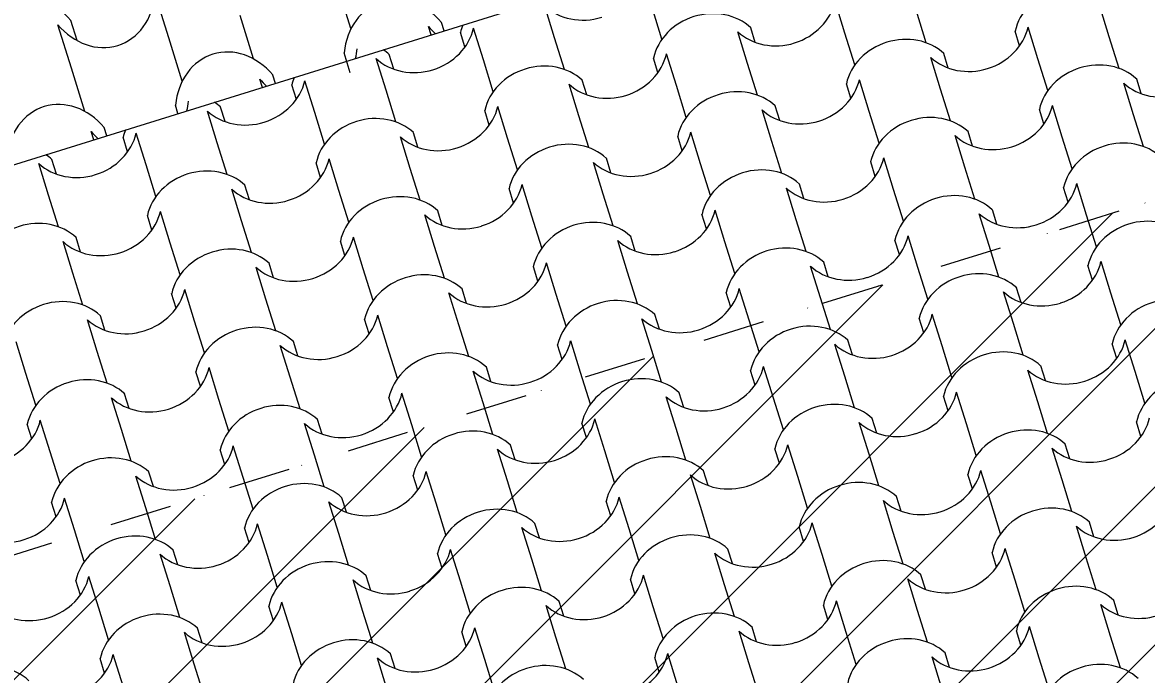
# Model space of a CAD drawing. Header units: metres. Extents: x -111189 to -108577, y -72951 to -72647.
# Drawn here: x -110192.212 to -110190.401, y -72655.442 to -72654.393 of the extents above; entities that cross this region are included whole.
import ezdxf

# ---------------------------------------------------------------- set-up
doc = ezdxf.new("R2010")
doc.units = ezdxf.units.M
doc.header["$MEASUREMENT"] = 0
doc.set_wipeout_variables(frame=1)
doc.linetypes.add('OTK - Traço Ponto', pattern=[0.2, 0.1, -0.05, 0, -0.05])
doc.linetypes.add('Wipeout_Contour', pattern=[1, 0, -1])
for name, color, linetype in [('00 - Cotas Implantação', 7, 'Continuous'), ('02 - PASSEIOS', 7, 'Continuous'), ('03 - COBERTURA', 7, 'Continuous'), ('07 - MUROS', 7, 'Continuous'), ('13 - IMPLANTAÇÃO (apoio).Layer Apoio', 7, 'Continuous')]:
    doc.layers.add(name, color=color, linetype=linetype)
doc.styles.add('ESTILO_GERADO_2', font='malgunsl.ttf')
doc.dimstyles.new('ESTILO_GERADO__1', dxfattribs={"dimtxt": 0.15, "dimasz": 0.095, "dimexe": 0.18, "dimexo": 0.5, "dimgap": 0, "dimtad": 1, "dimzin": 0, "dimdsep": 46, "dimtxsty": 'ESTILO_GERADO_2', "dimblk": 'ARROWHEAD_2', "dimblk1": 'ARROWHEAD_2', "dimblk2": 'ARROWHEAD_2', "dimcen": 0.09, "dimclrd": 7, "dimclre": 7, "dimclrt": 7, "dimadec": 0, "dimazin": 0, "dimtfac": 1, "dimtdec": 4, "dimtmove": 0, "dimatfit": 3, "dimfxl": 1, "dimtolj": 1, "dimtzin": 0, "dimarcsym": 0})

# ---------------------------------------------------------------- blocks, each defined once
blk = doc.blocks.new('Malha_4_1', base_point=(-111170.9885, -72913.7301))
at = {"color": 254, "linetype": 'Wipeout_Contour', "lineweight": 0, "ltscale": 664729.494816}
blk.add_wipeout([(-111170.9885, -72913.7301), (-111169.5848, -72918.303), (-111163.4662, -72916.4009), (-111164.8874, -72911.8291), (-111165.9179, -72912.1735)], dxfattribs=at).dxf.layer = '07 - MUROS'
blk = doc.blocks.new('Malha_8_1', base_point=(-111182.45, -72914.5203))
at = {"color": 254, "linetype": 'Wipeout_Contour', "lineweight": 0, "ltscale": 1861428.278801215}
blk.add_wipeout([(-111182.45, -72914.5203), (-111181.1398, -72916.9324), (-111179.283, -72920.3506), (-111178.6992, -72921.4255), (-111173.1932, -72931.5618), (-111171.3979, -72934.867), (-111163.9365, -72948.6033), (-111162.5896, -72948.18), (-111170.1617, -72934.1975), (-111171.9536, -72930.8885), (-111177.4458, -72920.7467), (-111178.0283, -72919.6711), (-111179.8807, -72916.2505), (-111181.0503, -72914.0907)], dxfattribs=at).dxf.layer = '02 - PASSEIOS'
blk = doc.blocks.new('Viga_16_1', base_point=(-111165.5824, -72914.9833))
at = {"layer": '03 - COBERTURA', "color": 253, "linetype": 'Continuous', "lineweight": 9}
for p, q in [((-111167.2812, -72916.9083), (-111167.3029, -72916.8385)), ((-111167.5746, -72916.923), (-111167.5963, -72916.8532)), ((-111167.7314, -72916.9717), (-111167.7531, -72916.902)), ((-111167.7221, -72916.9275), (-111167.7321, -72916.8954)), ((-111167.4381, -72916.957), (-111167.4598, -72916.8873)), ((-111167.1312, -72916.9119), (-111167.1353, -72916.8985)), ((-111167.1522, -72916.9185), (-111167.1563, -72916.9051)), ((-111167.5529, -72916.9927), (-111167.5746, -72916.923)), ((-111167.2822, -72916.9794), (-111167.2922, -72916.9473)), ((-111167.7097, -72917.0415), (-111167.7314, -72916.9717)), ((-111167.4238, -72917.0029), (-111167.428, -72916.9895)), ((-111167.4028, -72916.9964), (-111167.407, -72916.983)), ((-111167.5597, -72917.0451), (-111167.5638, -72917.0317)), ((-111167.6745, -72917.0808), (-111167.6786, -72917.0674)), ((-111167.6955, -72917.0874), (-111167.6996, -72917.074)), ((-111166.0023, -72917.1893), (-111166.0024, -72917.1887)), ((-111166.1591, -72917.2381), (-111166.1593, -72917.2375)), ((-111166.2739, -72917.2738), (-111166.2741, -72917.2732)), ((-111166.4308, -72917.3225), (-111166.4309, -72917.3219)), ((-111166.5456, -72917.3582), (-111166.5457, -72917.3576)), ((-111166.7024, -72917.407), (-111166.7026, -72917.4064)), ((-111166.8172, -72917.4427), (-111166.8174, -72917.4421)), ((-111166.9741, -72917.4914), (-111166.9742, -72917.4908)), ((-111167.0889, -72917.5271), (-111167.0891, -72917.5265)), ((-111167.2457, -72917.5759), (-111167.2459, -72917.5753)), ((-111167.3605, -72917.6116), (-111167.3607, -72917.611)), ((-111167.5174, -72917.6603), (-111167.5176, -72917.6597)), ((-111167.6322, -72917.696), (-111167.6324, -72917.6954)), ((-111167.789, -72917.7448), (-111167.7892, -72917.7442))]:
    blk.add_line(p, q, dxfattribs=at)
for centre, major_axis, start_param, end_param in [((-111167.7958, -72916.9671), (-0.0327, 0.1052), 5.178468, 7.387902), ((-111167.6899, -72916.8297), (-0.0329, 0.1058), 3.144569, 4.24135), ((-111167.199, -72916.9702), (-0.0327, 0.1052), 5.178468, 7.387902), ((-111167.6894, -72916.8295), (-0.0329, 0.1058), 2.041835, 3.138617), ((-111167.0926, -72916.8326), (-0.0329, 0.1058), 2.041835, 2.189874), ((-111167.4707, -72917.0546), (-0.0327, 0.1052), 5.178468, 7.387902), ((-111167.3648, -72916.9172), (-0.0329, 0.1058), 4.093311, 4.24135), ((-111167.3642, -72916.9171), (-0.0329, 0.1058), 2.041835, 2.189874), ((-111167.7424, -72917.1391), (-0.0327, 0.1052), 5.178468, 7.387902), ((-111167.6364, -72917.0017), (-0.0329, 0.1058), 4.093311, 4.24135), ((-111167.6359, -72917.0015), (-0.0329, 0.1058), 2.041835, 2.189874)]:
    blk.add_ellipse(centre, major_axis=major_axis, ratio=0.834649, start_param=start_param, end_param=end_param, dxfattribs=at)
blk = doc.blocks.new('*X118', base_point=(-110957.0649, -73026.2797))
at = {"layer": '03 - COBERTURA', "color": 253, "linetype": 'Continuous', "lineweight": 9}
for p, q in [((-111166.4855, -72916.9157), (-111166.5013, -72916.8647)), ((-111166.9531, -72916.9231), (-111166.9689, -72916.8721)), ((-111166.7804, -72916.9254), (-111166.7962, -72916.8744)), ((-111166.3548, -72916.931), (-111166.3706, -72916.88)), ((-111166.0599, -72916.9213), (-111166.0757, -72916.8703)), ((-111167.0975, -72916.9378), (-111167.1047, -72916.9143)), ((-111167.0679, -72916.9588), (-111167.0837, -72916.9078)), ((-111166.6423, -72916.9645), (-111166.6582, -72916.9134)), ((-111166.6299, -72916.9304), (-111166.6371, -72916.9069)), ((-111166.4696, -72916.9667), (-111166.4855, -72916.9157)), ((-111166.2043, -72916.936), (-111166.2116, -72916.9126)), ((-111166.1747, -72916.957), (-111166.1906, -72916.906)), ((-111166.044, -72916.9724), (-111166.0599, -72916.9213)), ((-111166.9372, -72916.9741), (-111166.9531, -72916.9231)), ((-111167.2247, -72917.0076), (-111167.2406, -72916.9565)), ((-111167.2123, -72916.9735), (-111167.2196, -72916.95)), ((-111167.052, -72917.0098), (-111167.0679, -72916.9588)), ((-111166.7867, -72916.9791), (-111166.794, -72916.9557)), ((-111166.7571, -72917.0001), (-111166.773, -72916.9491)), ((-111166.3315, -72917.0058), (-111166.3474, -72916.9548)), ((-111166.3191, -72916.9717), (-111166.3264, -72916.9483)), ((-111166.1588, -72917.0081), (-111166.1747, -72916.957)), ((-111166.6264, -72917.0155), (-111166.6423, -72916.9645)), ((-111167.3395, -72917.0433), (-111167.3554, -72916.9922)), ((-111166.9015, -72917.0148), (-111166.9088, -72916.9914)), ((-111166.4464, -72917.0415), (-111166.4622, -72916.9905)), ((-111166.0083, -72917.013), (-111166.0156, -72916.9896)), ((-111167.3691, -72917.0222), (-111167.3764, -72916.9988)), ((-111167.2089, -72917.0586), (-111167.2247, -72917.0076)), ((-111166.914, -72917.0489), (-111166.9298, -72916.9979)), ((-111166.7413, -72917.0512), (-111166.7571, -72917.0001)), ((-111166.4759, -72917.0205), (-111166.4832, -72916.997)), ((-111166.3157, -72917.0568), (-111166.3315, -72917.0058)), ((-111166.0208, -72917.0471), (-111166.0366, -72916.9961)), ((-111167.4964, -72917.092), (-111167.5122, -72917.041)), ((-111167.4839, -72917.0579), (-111167.4912, -72917.0345)), ((-111167.3237, -72917.0943), (-111167.3395, -72917.0433)), ((-111167.0583, -72917.0636), (-111167.0656, -72917.0401)), ((-111167.0288, -72917.0846), (-111167.0446, -72917.0336)), ((-111166.8981, -72917.0999), (-111166.914, -72917.0489)), ((-111166.6032, -72917.0902), (-111166.6191, -72917.0392)), ((-111166.5907, -72917.0562), (-111166.598, -72917.0327)), ((-111166.4305, -72917.0925), (-111166.4464, -72917.0415)), ((-111166.1652, -72917.0618), (-111166.1725, -72917.0383)), ((-111166.1356, -72917.0828), (-111166.1515, -72917.0318)), ((-111166.0049, -72917.0982), (-111166.0208, -72917.0471)), ((-111167.6408, -72917.1067), (-111167.6481, -72917.0832)), ((-111167.6112, -72917.1277), (-111167.627, -72917.0767)), ((-111167.1856, -72917.1334), (-111167.2015, -72917.0823)), ((-111167.1732, -72917.0993), (-111167.1805, -72917.0758)), ((-111167.0129, -72917.1356), (-111167.0288, -72917.0846)), ((-111166.7476, -72917.1049), (-111166.7549, -72917.0815)), ((-111166.718, -72917.1259), (-111166.7339, -72917.0749)), ((-111166.2924, -72917.1316), (-111166.3083, -72917.0806)), ((-111166.28, -72917.0975), (-111166.2873, -72917.074)), ((-111166.1197, -72917.1338), (-111166.1356, -72917.0828)), ((-111167.4805, -72917.143), (-111167.4964, -72917.092)), ((-111166.5873, -72917.1413), (-111166.6032, -72917.0902)), ((-111167.7556, -72917.1424), (-111167.7629, -72917.1189)), ((-111167.3004, -72917.169), (-111167.3163, -72917.118)), ((-111166.8624, -72917.1406), (-111166.8697, -72917.1171)), ((-111166.4072, -72917.1673), (-111166.4231, -72917.1163)), ((-111167.768, -72917.1765), (-111167.7839, -72917.1254)), ((-111167.5953, -72917.1787), (-111167.6112, -72917.1277)), ((-111167.33, -72917.148), (-111167.3373, -72917.1246)), ((-111167.1698, -72917.1844), (-111167.1856, -72917.1334)), ((-111166.8749, -72917.1747), (-111166.8907, -72917.1237)), ((-111166.7022, -72917.177), (-111166.718, -72917.1259)), ((-111166.4368, -72917.1462), (-111166.4441, -72917.1228)), ((-111166.2766, -72917.1826), (-111166.2924, -72917.1316)), ((-111166.0965, -72917.2086), (-111166.1123, -72917.1576)), ((-111167.4573, -72917.2178), (-111167.4731, -72917.1668)), ((-111167.4448, -72917.1837), (-111167.4521, -72917.1603)), ((-111167.2846, -72917.2201), (-111167.3004, -72917.169)), ((-111167.0192, -72917.1894), (-111167.0265, -72917.1659)), ((-111166.9897, -72917.2104), (-111167.0055, -72917.1594)), ((-111166.859, -72917.2257), (-111166.8749, -72917.1747)), ((-111166.5641, -72917.216), (-111166.5799, -72917.165)), ((-111166.5516, -72917.1819), (-111166.5589, -72917.1585)), ((-111166.3914, -72917.2183), (-111166.4072, -72917.1673)), ((-111166.1261, -72917.1876), (-111166.1334, -72917.1641)), ((-111167.7522, -72917.2275), (-111167.768, -72917.1765)), ((-111167.6017, -72917.2325), (-111167.609, -72917.209)), ((-111167.5721, -72917.2535), (-111167.5879, -72917.2025)), ((-111167.1465, -72917.2591), (-111167.1624, -72917.2081)), ((-111167.1341, -72917.225), (-111167.1414, -72917.2016)), ((-111166.9738, -72917.2614), (-111166.9897, -72917.2104)), ((-111166.7085, -72917.2307), (-111166.7158, -72917.2072)), ((-111166.6789, -72917.2517), (-111166.6948, -72917.2007)), ((-111166.2533, -72917.2574), (-111166.2692, -72917.2064)), ((-111166.2409, -72917.2233), (-111166.2482, -72917.1998)), ((-111166.0806, -72917.2596), (-111166.0965, -72917.2086)), ((-111167.4414, -72917.2688), (-111167.4573, -72917.2178)), ((-111166.5482, -72917.267), (-111166.5641, -72917.216)), ((-111167.7165, -72917.2682), (-111167.7238, -72917.2447)), ((-111167.2613, -72917.2948), (-111167.2772, -72917.2438)), ((-111166.8233, -72917.2664), (-111166.8306, -72917.2429)), ((-111166.3977, -72917.272), (-111166.405, -72917.2486)), ((-111166.3681, -72917.2931), (-111166.384, -72917.2421)), ((-111167.7289, -72917.3022), (-111167.7448, -72917.2512)), ((-111167.5562, -72917.3045), (-111167.5721, -72917.2535)), ((-111167.2909, -72917.2738), (-111167.2982, -72917.2504)), ((-111167.1306, -72917.3102), (-111167.1465, -72917.2591)), ((-111166.8357, -72917.3005), (-111166.8516, -72917.2495)), ((-111166.663, -72917.3027), (-111166.6789, -72917.2517)), ((-111166.2375, -72917.3084), (-111166.2533, -72917.2574)), ((-111166.5125, -72917.3077), (-111166.5198, -72917.2843)), ((-111166.0574, -72917.3344), (-111166.0732, -72917.2834)), ((-111167.7131, -72917.3533), (-111167.7289, -72917.3022)), ((-111167.4182, -72917.3436), (-111167.434, -72917.2926)), ((-111167.4057, -72917.3095), (-111167.413, -72917.286)), ((-111167.2455, -72917.3458), (-111167.2613, -72917.2948)), ((-111166.9801, -72917.3151), (-111166.9874, -72917.2917)), ((-111166.9506, -72917.3362), (-111166.9664, -72917.2852)), ((-111166.8199, -72917.3515), (-111166.8357, -72917.3005)), ((-111166.525, -72917.3418), (-111166.5408, -72917.2908)), ((-111166.3523, -72917.3441), (-111166.3681, -72917.2931)), ((-111166.087, -72917.3134), (-111166.0943, -72917.2899)), ((-111167.5626, -72917.3583), (-111167.5699, -72917.3348)), ((-111167.533, -72917.3793), (-111167.5488, -72917.3283)), ((-111167.1074, -72917.3849), (-111167.1233, -72917.3339)), ((-111167.095, -72917.3508), (-111167.1022, -72917.3274)), ((-111166.9347, -72917.3872), (-111166.9506, -72917.3362)), ((-111166.6694, -72917.3565), (-111166.6767, -72917.333)), ((-111166.6398, -72917.3775), (-111166.6557, -72917.3265)), ((-111166.2142, -72917.3832), (-111166.2301, -72917.3322)), ((-111166.2018, -72917.3491), (-111166.2091, -72917.3256)), ((-111166.0415, -72917.3854), (-111166.0574, -72917.3344)), ((-111167.4023, -72917.3946), (-111167.4182, -72917.3436)), ((-111166.5091, -72917.3928), (-111166.525, -72917.3418)), ((-111167.6774, -72917.3939), (-111167.6847, -72917.3705)), ((-111167.2222, -72917.4206), (-111167.2381, -72917.3696)), ((-111166.7966, -72917.4263), (-111166.8125, -72917.3753)), ((-111166.7842, -72917.3922), (-111166.7915, -72917.3687)), ((-111166.3586, -72917.3978), (-111166.3659, -72917.3744)), ((-111166.329, -72917.4189), (-111166.3449, -72917.3678)), ((-111167.6898, -72917.428), (-111167.7057, -72917.377)), ((-111167.5171, -72917.4303), (-111167.533, -72917.3793)), ((-111167.2518, -72917.3996), (-111167.2591, -72917.3761)), ((-111167.0915, -72917.4359), (-111167.1074, -72917.3849)), ((-111166.6239, -72917.4285), (-111166.6398, -72917.3775)), ((-111166.1984, -72917.4342), (-111166.2142, -72917.3832)), ((-111166.9115, -72917.462), (-111166.9273, -72917.4109)), ((-111166.4734, -72917.4335), (-111166.4807, -72917.4101)), ((-111166.0183, -72917.4602), (-111166.0341, -72917.4092)), ((-111167.8046, -72917.4637), (-111167.8205, -72917.4127)), ((-111167.674, -72917.4791), (-111167.6898, -72917.428)), ((-111167.3791, -72917.4694), (-111167.3949, -72917.4184)), ((-111167.3666, -72917.4353), (-111167.3739, -72917.4118)), ((-111167.2064, -72917.4716), (-111167.2222, -72917.4206)), ((-111166.941, -72917.4409), (-111166.9483, -72917.4175)), ((-111166.7808, -72917.4773), (-111166.7966, -72917.4263)), ((-111166.4859, -72917.4676), (-111166.5017, -72917.4166)), ((-111166.3132, -72917.4699), (-111166.329, -72917.4189)), ((-111166.0479, -72917.4392), (-111166.0552, -72917.4157)), ((-111167.7888, -72917.5147), (-111167.8046, -72917.4637)), ((-111167.5235, -72917.484), (-111167.5307, -72917.4606)), ((-111167.4939, -72917.5051), (-111167.5097, -72917.4541)), ((-111167.0683, -72917.5107), (-111167.0842, -72917.4597)), ((-111167.0559, -72917.4766), (-111167.0631, -72917.4532)), ((-111166.8956, -72917.513), (-111166.9115, -72917.462)), ((-111166.6303, -72917.4823), (-111166.6376, -72917.4588)), ((-111166.6007, -72917.5033), (-111166.6166, -72917.4523)), ((-111166.1751, -72917.509), (-111166.191, -72917.4579)), ((-111166.1627, -72917.4749), (-111166.17, -72917.4514)), ((-111166.0024, -72917.5112), (-111166.0183, -72917.4602)), ((-111167.3632, -72917.5204), (-111167.3791, -72917.4694)), ((-111166.47, -72917.5186), (-111166.4859, -72917.4676)), ((-111167.6383, -72917.5197), (-111167.6456, -72917.4963)), ((-111167.2127, -72917.5254), (-111167.22, -72917.5019)), ((-111167.1831, -72917.5464), (-111167.199, -72917.4954)), ((-111166.7575, -72917.5521), (-111166.7734, -72917.501)), ((-111166.7451, -72917.518), (-111166.7524, -72917.4945)), ((-111166.3195, -72917.5236), (-111166.3268, -72917.5002)), ((-111166.2899, -72917.5446), (-111166.3058, -72917.4936)), ((-111167.6507, -72917.5538), (-111167.6666, -72917.5028)), ((-111167.478, -72917.5561), (-111167.4939, -72917.5051)), ((-111167.0524, -72917.5617), (-111167.0683, -72917.5107)), ((-111166.5848, -72917.5543), (-111166.6007, -72917.5033)), ((-111166.1593, -72917.56), (-111166.1751, -72917.509)), ((-111167.3275, -72917.5611), (-111167.3348, -72917.5376)), ((-111166.8724, -72917.5878), (-111166.8882, -72917.5367)), ((-111166.4343, -72917.5593), (-111166.4416, -72917.5359)), ((-111167.7951, -72917.5685), (-111167.8024, -72917.545)), ((-111167.7655, -72917.5895), (-111167.7814, -72917.5385)), ((-111167.6349, -72917.6048), (-111167.6507, -72917.5538)), ((-111167.34, -72917.5952), (-111167.3558, -72917.5442)), ((-111167.1673, -72917.5974), (-111167.1831, -72917.5464)), ((-111166.9019, -72917.5667), (-111166.9092, -72917.5433)), ((-111166.7417, -72917.6031), (-111166.7575, -72917.5521)), ((-111166.4468, -72917.5934), (-111166.4626, -72917.5424)), ((-111166.2741, -72917.5957), (-111166.2899, -72917.5446)), ((-111166.0088, -72917.565), (-111166.0161, -72917.5415)), ((-111167.7497, -72917.6405), (-111167.7655, -72917.5895)), ((-111167.4844, -72917.6098), (-111167.4916, -72917.5864)), ((-111167.4548, -72917.6309), (-111167.4706, -72917.5798)), ((-111167.0292, -72917.6365), (-111167.0451, -72917.5855)), ((-111167.0168, -72917.6024), (-111167.024, -72917.579)), ((-111166.8565, -72917.6388), (-111166.8724, -72917.5878)), ((-111166.5912, -72917.6081), (-111166.5985, -72917.5846)), ((-111166.5616, -72917.6291), (-111166.5775, -72917.5781)), ((-111166.136, -72917.6347), (-111166.1519, -72917.5837)), ((-111166.1236, -72917.6006), (-111166.1309, -72917.5772)), ((-111167.3241, -72917.6462), (-111167.34, -72917.5952)), ((-111166.4309, -72917.6444), (-111166.4468, -72917.5934)), ((-111167.6116, -72917.6796), (-111167.6275, -72917.6286)), ((-111167.5992, -72917.6455), (-111167.6065, -72917.6221)), ((-111167.1736, -72917.6512), (-111167.1809, -72917.6277)), ((-111167.144, -72917.6722), (-111167.1599, -72917.6212)), ((-111166.7184, -72917.6778), (-111166.7343, -72917.6268)), ((-111166.706, -72917.6438), (-111166.7133, -72917.6203)), ((-111166.2804, -72917.6494), (-111166.2877, -72917.626)), ((-111166.2508, -72917.6704), (-111166.2667, -72917.6194)), ((-111167.4389, -72917.6819), (-111167.4548, -72917.6309)), ((-111167.0133, -72917.6875), (-111167.0292, -72917.6365)), ((-111166.5457, -72917.6801), (-111166.5616, -72917.6291)), ((-111166.1202, -72917.6858), (-111166.136, -72917.6347)), ((-111167.7264, -72917.7153), (-111167.7423, -72917.6643)), ((-111167.2884, -72917.6869), (-111167.2957, -72917.6634)), ((-111166.8333, -72917.7135), (-111166.8491, -72917.6625)), ((-111166.3952, -72917.6851), (-111166.4025, -72917.6616)), ((-111167.756, -72917.6943), (-111167.7633, -72917.6708)), ((-111167.5958, -72917.7306), (-111167.6116, -72917.6796)), ((-111167.3009, -72917.721), (-111167.3167, -72917.6699)), ((-111167.1282, -72917.7232), (-111167.144, -72917.6722)), ((-111166.8628, -72917.6925), (-111166.8701, -72917.6691)), ((-111166.7026, -72917.7289), (-111166.7184, -72917.6778)), ((-111166.4077, -72917.7192), (-111166.4235, -72917.6682)), ((-111166.235, -72917.7214), (-111166.2508, -72917.6704)), ((-111167.7106, -72917.7663), (-111167.7264, -72917.7153)), ((-111167.4453, -72917.7356), (-111167.4525, -72917.7122)), ((-111167.4157, -72917.7566), (-111167.4315, -72917.7056)), ((-111166.9901, -72917.7623), (-111167.006, -72917.7113)), ((-111166.9776, -72917.7282), (-111166.9849, -72917.7048)), ((-111166.8174, -72917.7646), (-111166.8333, -72917.7135)), ((-111166.5521, -72917.7339), (-111166.5594, -72917.7104)), ((-111166.5225, -72917.7549), (-111166.5384, -72917.7039)), ((-111166.3918, -72917.7702), (-111166.4077, -72917.7192)), ((-111166.0969, -72917.7605), (-111166.1128, -72917.7095)), ((-111166.0845, -72917.7264), (-111166.0918, -72917.703)), ((-111167.285, -72917.772), (-111167.3009, -72917.721)), ((-111167.5725, -72917.8054), (-111167.5884, -72917.7544)), ((-111167.5601, -72917.7713), (-111167.5674, -72917.7479)), ((-111167.1345, -72917.777), (-111167.1418, -72917.7535)), ((-111167.1049, -72917.798), (-111167.1208, -72917.747)), ((-111166.6793, -72917.8036), (-111166.6952, -72917.7526)), ((-111166.6669, -72917.7695), (-111166.6742, -72917.7461)), ((-111166.5066, -72917.8059), (-111166.5225, -72917.7549)), ((-111166.2413, -72917.7752), (-111166.2486, -72917.7517)), ((-111166.2117, -72917.7962), (-111166.2276, -72917.7452)), ((-111167.3998, -72917.8077), (-111167.4157, -72917.7566)), ((-111166.9742, -72917.8133), (-111166.9901, -72917.7623)), ((-111166.0811, -72917.8115), (-111166.0969, -72917.7605)), ((-111167.6873, -72917.8411), (-111167.7032, -72917.7901)), ((-111167.2493, -72917.8127), (-111167.2566, -72917.7892)), ((-111166.7942, -72917.8393), (-111166.81, -72917.7883)), ((-111166.3561, -72917.8109), (-111166.3634, -72917.7874)), ((-111167.7169, -72917.8201), (-111167.7242, -72917.7966)), ((-111167.5567, -72917.8564), (-111167.5725, -72917.8054)), ((-111167.2618, -72917.8467), (-111167.2776, -72917.7957)), ((-111167.0891, -72917.849), (-111167.1049, -72917.798)), ((-111166.8237, -72917.8183), (-111166.831, -72917.7948)), ((-111166.6635, -72917.8547), (-111166.6793, -72917.8036)), ((-111166.3686, -72917.845), (-111166.3844, -72917.794)), ((-111166.1959, -72917.8472), (-111166.2117, -72917.7962)), ((-111167.6715, -72917.8921), (-111167.6873, -72917.8411)), ((-111167.4061, -72917.8614), (-111167.4134, -72917.838)), ((-111167.3766, -72917.8824), (-111167.3924, -72917.8314)), ((-111166.951, -72917.8881), (-111166.9668, -72917.8371)), ((-111166.9385, -72917.854), (-111166.9458, -72917.8305)), ((-111166.7783, -72917.8903), (-111166.7942, -72917.8393)), ((-111166.513, -72917.8596), (-111166.5203, -72917.8362)), ((-111166.4834, -72917.8807), (-111166.4992, -72917.8297)), ((-111166.3527, -72917.896), (-111166.3686, -72917.845)), ((-111166.0578, -72917.8863), (-111166.0737, -72917.8353)), ((-111166.0454, -72917.8522), (-111166.0527, -72917.8288)), ((-111167.2459, -72917.8978), (-111167.2618, -72917.8467)), ((-111167.5334, -72917.9312), (-111167.5493, -72917.8802)), ((-111167.521, -72917.8971), (-111167.5283, -72917.8736)), ((-111167.0954, -72917.9027), (-111167.1027, -72917.8793)), ((-111167.0658, -72917.9238), (-111167.0817, -72917.8728)), ((-111166.6402, -72917.9294), (-111166.6561, -72917.8784)), ((-111166.6278, -72917.8953), (-111166.6351, -72917.8719)), ((-111166.4675, -72917.9317), (-111166.4834, -72917.8807)), ((-111166.2022, -72917.901), (-111166.2095, -72917.8775)), ((-111166.1726, -72917.922), (-111166.1885, -72917.871)), ((-111167.3607, -72917.9335), (-111167.3766, -72917.8824)), ((-111166.9351, -72917.9391), (-111166.951, -72917.8881)), ((-111166.042, -72917.9373), (-111166.0578, -72917.8863)), ((-111167.6482, -72917.9669), (-111167.6641, -72917.9159)), ((-111167.2102, -72917.9384), (-111167.2175, -72917.915)), ((-111166.755, -72917.9651), (-111166.7709, -72917.9141)), ((-111166.317, -72917.9367), (-111166.3243, -72917.9132)), ((-111167.6778, -72917.9459), (-111167.6851, -72917.9224)), ((-111167.5175, -72917.9822), (-111167.5334, -72917.9312)), ((-111167.2226, -72917.9725), (-111167.2385, -72917.9215)), ((-111167.0499, -72917.9748), (-111167.0658, -72917.9238)), ((-111166.7846, -72917.9441), (-111166.7919, -72917.9206)), ((-111166.6244, -72917.9804), (-111166.6402, -72917.9294)), ((-111166.3295, -72917.9708), (-111166.3453, -72917.9198)), ((-111166.1568, -72917.973), (-111166.1726, -72917.922))]:
    blk.add_line(p, q, dxfattribs=at)
for centre, major_axis, start_param, end_param in [((-111166.1224, -72916.9227), (0.0878, 0.0273), 0.466079, 2.675513), ((-111166.5909, -72916.854), (0.0883, 0.0274), 4.715365, 5.812147), ((-111166.9011, -72916.8125), (0.0883, 0.0274), 3.612631, 4.709413), ((-111166.7048, -72916.9659), (0.0878, 0.0273), 0.466079, 2.675513), ((-111167.0156, -72916.9245), (0.0878, 0.0273), 2.528763, 2.675513), ((-111167.1733, -72916.8971), (0.0883, 0.0274), 4.715365, 5.812147), ((-111166.5904, -72916.8539), (0.0883, 0.0274), 3.612631, 4.709413), ((-111166.3941, -72917.0072), (0.0878, 0.0273), 0.466079, 2.675513), ((-111166.2802, -72916.8954), (0.0883, 0.0274), 4.715365, 5.812147), ((-111167.1728, -72916.897), (0.0883, 0.0274), 3.612631, 4.709413), ((-111167.2872, -72917.009), (0.0878, 0.0273), 0.466079, 0.612829), ((-111166.8626, -72916.9385), (0.0883, 0.0274), 4.715365, 5.812147), ((-111166.2796, -72916.8952), (0.0883, 0.0274), 3.612631, 4.709413), ((-111166.9765, -72917.0503), (0.0878, 0.0273), 0.466079, 2.675513), ((-111166.0833, -72917.0485), (0.0878, 0.0273), 0.466079, 2.675513), ((-111167.445, -72916.9816), (0.0883, 0.0274), 4.715365, 5.812147), ((-111167.2872, -72917.009), (0.0878, 0.0273), 2.528763, 2.675513), ((-111166.5518, -72916.9798), (0.0883, 0.0274), 4.715365, 5.812147), ((-111166.862, -72916.9383), (0.0883, 0.0274), 3.612631, 4.709413), ((-111166.6657, -72917.0916), (0.0878, 0.0273), 0.466079, 2.675513), ((-111165.9689, -72916.9366), (0.0883, 0.0274), 3.612631, 4.709413), ((-111167.5589, -72917.0934), (0.0878, 0.0273), 0.466079, 0.612829), ((-111167.4445, -72916.9814), (0.0883, 0.0274), 3.612631, 4.709413), ((-111167.2481, -72917.1347), (0.0878, 0.0273), 0.466079, 2.675513), ((-111167.1342, -72917.0229), (0.0883, 0.0274), 4.715365, 5.812147), ((-111166.5513, -72916.9797), (0.0883, 0.0274), 3.612631, 4.709413), ((-111166.355, -72917.133), (0.0878, 0.0273), 0.466079, 2.675513), ((-111166.241, -72917.0212), (0.0883, 0.0274), 4.715365, 5.812147), ((-111167.7166, -72917.066), (0.0883, 0.0274), 4.715365, 5.812147), ((-111167.5589, -72917.0934), (0.0878, 0.0273), 2.528763, 2.675513), ((-111167.1337, -72917.0228), (0.0883, 0.0274), 3.612631, 4.709413), ((-111166.8235, -72917.0643), (0.0883, 0.0274), 4.715365, 5.812147), ((-111166.2405, -72917.021), (0.0883, 0.0274), 3.612631, 4.709413), ((-111166.9374, -72917.1761), (0.0878, 0.0273), 0.466079, 2.675513), ((-111166.0442, -72917.1743), (0.0878, 0.0273), 0.466079, 2.675513), ((-111167.8305, -72917.1779), (0.0878, 0.0273), 0.466079, 0.612829), ((-111167.4059, -72917.1074), (0.0883, 0.0274), 4.715365, 5.812147), ((-111166.5127, -72917.1056), (0.0883, 0.0274), 4.715365, 5.812147), ((-111167.7161, -72917.0659), (0.0883, 0.0274), 3.612631, 4.709413), ((-111167.5198, -72917.2192), (0.0878, 0.0273), 0.466079, 2.675513), ((-111166.8229, -72917.0641), (0.0883, 0.0274), 3.612631, 4.709413), ((-111166.6266, -72917.2174), (0.0878, 0.0273), 0.466079, 2.675513), ((-111166.2019, -72917.147), (0.0883, 0.0274), 4.715365, 5.812147), ((-111167.4054, -72917.1072), (0.0883, 0.0274), 3.612631, 4.709413), ((-111167.209, -72917.2605), (0.0878, 0.0273), 0.466079, 2.675513), ((-111167.0951, -72917.1487), (0.0883, 0.0274), 4.715365, 5.812147), ((-111166.5122, -72917.1054), (0.0883, 0.0274), 3.612631, 4.709413), ((-111166.3159, -72917.2588), (0.0878, 0.0273), 0.466079, 2.675513), ((-111167.6775, -72917.1918), (0.0883, 0.0274), 4.715365, 5.812147), ((-111167.0946, -72917.1486), (0.0883, 0.0274), 3.612631, 4.709413), ((-111166.7844, -72917.1901), (0.0883, 0.0274), 4.715365, 5.812147), ((-111166.2014, -72917.1468), (0.0883, 0.0274), 3.612631, 4.709413), ((-111167.7914, -72917.3036), (0.0878, 0.0273), 0.466079, 2.675513), ((-111166.8983, -72917.3019), (0.0878, 0.0273), 0.466079, 2.675513), ((-111166.0051, -72917.3001), (0.0878, 0.0273), 0.466079, 2.675513), ((-111167.3668, -72917.2332), (0.0883, 0.0274), 4.715365, 5.812147), ((-111166.4736, -72917.2314), (0.0883, 0.0274), 4.715365, 5.812147), ((-111167.677, -72917.1917), (0.0883, 0.0274), 3.612631, 4.709413), ((-111167.4807, -72917.345), (0.0878, 0.0273), 0.466079, 2.675513), ((-111166.7838, -72917.1899), (0.0883, 0.0274), 3.612631, 4.709413), ((-111166.5875, -72917.3432), (0.0878, 0.0273), 0.466079, 2.675513), ((-111166.1628, -72917.2727), (0.0883, 0.0274), 4.715365, 5.812147), ((-111167.3663, -72917.233), (0.0883, 0.0274), 3.612631, 4.709413), ((-111167.1699, -72917.3863), (0.0878, 0.0273), 0.466079, 2.675513), ((-111167.056, -72917.2745), (0.0883, 0.0274), 4.715365, 5.812147), ((-111166.4731, -72917.2312), (0.0883, 0.0274), 3.612631, 4.709413), ((-111166.2767, -72917.3846), (0.0878, 0.0273), 0.466079, 2.675513), ((-111167.6384, -72917.3176), (0.0883, 0.0274), 4.715365, 5.812147), ((-111167.0555, -72917.2743), (0.0883, 0.0274), 3.612631, 4.709413), ((-111166.7453, -72917.3158), (0.0883, 0.0274), 4.715365, 5.812147), ((-111166.1623, -72917.2726), (0.0883, 0.0274), 3.612631, 4.709413), ((-111165.966, -72917.4259), (0.0878, 0.0273), 0.466079, 2.675513), ((-111167.7523, -72917.4294), (0.0878, 0.0273), 0.466079, 2.675513), ((-111166.8592, -72917.4277), (0.0878, 0.0273), 0.466079, 2.675513), ((-111167.3277, -72917.359), (0.0883, 0.0274), 4.715365, 5.812147), ((-111166.7447, -72917.3157), (0.0883, 0.0274), 3.612631, 4.709413), ((-111166.4345, -72917.3572), (0.0883, 0.0274), 4.715365, 5.812147), ((-111167.6379, -72917.3175), (0.0883, 0.0274), 3.612631, 4.709413), ((-111167.4416, -72917.4708), (0.0878, 0.0273), 0.466079, 2.675513), ((-111166.5484, -72917.469), (0.0878, 0.0273), 0.466079, 2.675513), ((-111167.0169, -72917.4003), (0.0883, 0.0274), 4.715365, 5.812147), ((-111166.1237, -72917.3985), (0.0883, 0.0274), 4.715365, 5.812147), ((-111167.3272, -72917.3588), (0.0883, 0.0274), 3.612631, 4.709413), ((-111167.1308, -72917.5121), (0.0878, 0.0273), 0.466079, 2.675513), ((-111166.434, -72917.357), (0.0883, 0.0274), 3.612631, 4.709413), ((-111166.2376, -72917.5104), (0.0878, 0.0273), 0.466079, 2.675513), ((-111167.5993, -72917.4434), (0.0883, 0.0274), 4.715365, 5.812147), ((-111167.0164, -72917.4001), (0.0883, 0.0274), 3.612631, 4.709413), ((-111166.7062, -72917.4416), (0.0883, 0.0274), 4.715365, 5.812147), ((-111166.1232, -72917.3984), (0.0883, 0.0274), 3.612631, 4.709413), ((-111165.9269, -72917.5517), (0.0878, 0.0273), 0.466079, 2.675513), ((-111167.7132, -72917.5552), (0.0878, 0.0273), 0.466079, 2.675513), ((-111166.8201, -72917.5535), (0.0878, 0.0273), 0.466079, 2.675513), ((-111167.2886, -72917.4847), (0.0883, 0.0274), 4.715365, 5.812147), ((-111166.7056, -72917.4415), (0.0883, 0.0274), 3.612631, 4.709413), ((-111166.3954, -72917.483), (0.0883, 0.0274), 4.715365, 5.812147), ((-111167.5988, -72917.4432), (0.0883, 0.0274), 3.612631, 4.709413), ((-111167.4025, -72917.5966), (0.0878, 0.0273), 0.466079, 2.675513), ((-111166.5093, -72917.5948), (0.0878, 0.0273), 0.466079, 2.675513), ((-111166.9778, -72917.5261), (0.0883, 0.0274), 4.715365, 5.812147), ((-111166.0846, -72917.5243), (0.0883, 0.0274), 4.715365, 5.812147), ((-111167.871, -72917.5279), (0.0883, 0.0274), 4.715365, 5.812147), ((-111167.288, -72917.4846), (0.0883, 0.0274), 3.612631, 4.709413), ((-111167.0917, -72917.6379), (0.0878, 0.0273), 0.466079, 2.675513), ((-111166.3949, -72917.4828), (0.0883, 0.0274), 3.612631, 4.709413), ((-111166.1985, -72917.6361), (0.0878, 0.0273), 0.466079, 2.675513), ((-111167.5602, -72917.5692), (0.0883, 0.0274), 4.715365, 5.812147), ((-111166.9773, -72917.5259), (0.0883, 0.0274), 3.612631, 4.709413), ((-111166.781, -72917.6792), (0.0878, 0.0273), 0.466079, 2.675513), ((-111166.6671, -72917.5674), (0.0883, 0.0274), 4.715365, 5.812147), ((-111166.0841, -72917.5242), (0.0883, 0.0274), 3.612631, 4.709413), ((-111167.6741, -72917.681), (0.0878, 0.0273), 0.466079, 2.675513), ((-111167.5597, -72917.569), (0.0883, 0.0274), 3.612631, 4.709413), ((-111167.2495, -72917.6105), (0.0883, 0.0274), 4.715365, 5.812147), ((-111166.6665, -72917.5673), (0.0883, 0.0274), 3.612631, 4.709413), ((-111166.3563, -72917.6088), (0.0883, 0.0274), 4.715365, 5.812147), ((-111167.3634, -72917.7224), (0.0878, 0.0273), 0.466079, 2.675513), ((-111166.4702, -72917.7206), (0.0878, 0.0273), 0.466079, 2.675513), ((-111167.8319, -72917.6536), (0.0883, 0.0274), 4.715365, 5.812147), ((-111166.9387, -72917.6519), (0.0883, 0.0274), 4.715365, 5.812147), ((-111166.0455, -72917.6501), (0.0883, 0.0274), 4.715365, 5.812147), ((-111167.2489, -72917.6104), (0.0883, 0.0274), 3.612631, 4.709413), ((-111167.0526, -72917.7637), (0.0878, 0.0273), 0.466079, 2.675513), ((-111166.3558, -72917.6086), (0.0883, 0.0274), 3.612631, 4.709413), ((-111166.1594, -72917.7619), (0.0878, 0.0273), 0.466079, 2.675513), ((-111167.8314, -72917.6535), (0.0883, 0.0274), 3.612631, 4.709413), ((-111167.5211, -72917.695), (0.0883, 0.0274), 4.715365, 5.812147), ((-111166.9382, -72917.6517), (0.0883, 0.0274), 3.612631, 4.709413), ((-111166.7419, -72917.805), (0.0878, 0.0273), 0.466079, 2.675513), ((-111166.6279, -72917.6932), (0.0883, 0.0274), 4.715365, 5.812147), ((-111166.045, -72917.6499), (0.0883, 0.0274), 3.612631, 4.709413), ((-111167.635, -72917.8068), (0.0878, 0.0273), 0.466079, 2.675513), ((-111167.5206, -72917.6948), (0.0883, 0.0274), 3.612631, 4.709413), ((-111167.2104, -72917.7363), (0.0883, 0.0274), 4.715365, 5.812147), ((-111166.6274, -72917.6931), (0.0883, 0.0274), 3.612631, 4.709413), ((-111166.3172, -72917.7346), (0.0883, 0.0274), 4.715365, 5.812147), ((-111167.3243, -72917.8481), (0.0878, 0.0273), 0.466079, 2.675513), ((-111166.4311, -72917.8464), (0.0878, 0.0273), 0.466079, 2.675513), ((-111167.7928, -72917.7794), (0.0883, 0.0274), 4.715365, 5.812147), ((-111166.8996, -72917.7777), (0.0883, 0.0274), 4.715365, 5.812147), ((-111167.2098, -72917.7362), (0.0883, 0.0274), 3.612631, 4.709413), ((-111167.0135, -72917.8895), (0.0878, 0.0273), 0.466079, 2.675513), ((-111166.3167, -72917.7344), (0.0883, 0.0274), 3.612631, 4.709413), ((-111166.1203, -72917.8877), (0.0878, 0.0273), 0.466079, 2.675513), ((-111167.7923, -72917.7793), (0.0883, 0.0274), 3.612631, 4.709413), ((-111167.5959, -72917.9326), (0.0878, 0.0273), 0.466079, 2.675513), ((-111167.482, -72917.8208), (0.0883, 0.0274), 4.715365, 5.812147), ((-111166.8991, -72917.7775), (0.0883, 0.0274), 3.612631, 4.709413), ((-111166.7028, -72917.9308), (0.0878, 0.0273), 0.466079, 2.675513), ((-111166.5888, -72917.819), (0.0883, 0.0274), 4.715365, 5.812147), ((-111166.0059, -72917.7757), (0.0883, 0.0274), 3.612631, 4.709413), ((-111167.4815, -72917.8206), (0.0883, 0.0274), 3.612631, 4.709413), ((-111167.1713, -72917.8621), (0.0883, 0.0274), 4.715365, 5.812147), ((-111166.5883, -72917.8188), (0.0883, 0.0274), 3.612631, 4.709413), ((-111166.2781, -72917.8603), (0.0883, 0.0274), 4.715365, 5.812147), ((-111167.2852, -72917.9739), (0.0878, 0.0273), 0.466079, 2.675513), ((-111166.392, -72917.9722), (0.0878, 0.0273), 0.466079, 2.675513), ((-111167.7537, -72917.9052), (0.0883, 0.0274), 4.715365, 5.812147), ((-111166.8605, -72917.9035), (0.0883, 0.0274), 4.715365, 5.812147), ((-111167.8676, -72918.017), (0.0878, 0.0273), 0.466079, 2.675513), ((-111167.1707, -72917.8619), (0.0883, 0.0274), 3.612631, 4.709413), ((-111166.9744, -72918.0153), (0.0878, 0.0273), 0.466079, 2.675513), ((-111166.2776, -72917.8602), (0.0883, 0.0274), 3.612631, 4.709413), ((-111166.0812, -72918.0135), (0.0878, 0.0273), 0.466079, 2.675513)]:
    blk.add_ellipse(centre, major_axis=major_axis, ratio=0.876216, start_param=start_param, end_param=end_param, dxfattribs=at)
blk = doc.blocks.new('Cobertura_1_1', base_point=(-111163.2146, -72915.6944))
at = {"layer": '03 - COBERTURA', "color": 7, "linetype": 'Continuous', "lineweight": 13, "flags": 128}
blk.add_lwpolyline([(-111173.289, -72918.8262), (-111163.2146, -72915.6944)], dxfattribs=at)
at = {"layer": '03 - COBERTURA', "color": 7, "linetype": 'Continuous', "lineweight": 13}
blk.add_blockref('*X118', (-110957.0649, -73026.2797), dxfattribs=at)
blk = doc.blocks.new('ARROWHEAD_2')
at = {"color": 0, "linetype": 'Continuous', "lineweight": 0}
for p, q in [((-0.378, -0.655), (0.378, 0.655)), ((0, 0), (-1, 0))]:
    blk.add_line(p, q, dxfattribs=at)
blk = doc.blocks.new('*D3286')
at = {"layer": '00 - Cotas Implantação', "color": 7, "linetype": 'Continuous', "lineweight": -2, "transparency": 16777216}
for p, q in [((-110187.7773, -72653.3434), (-110188.0195, -72652.5641)), ((-110188.0568, -72652.7642), (-110192.5868, -72654.1724)), ((-110197.5678, -72655.7208), (-110192.9747, -72654.293)), ((-110197.4697, -72656.3564), (-110197.712, -72655.5772))]:
    blk.add_line(p, q, dxfattribs=at)
at = {"layer": 'Defpoints', "color": 0, "linetype": 'Continuous', "transparency": 16777216}
for p in [(-110187.6288, -72653.8209), (-110197.6586, -72655.749), (-110197.3213, -72656.8339)]:
    blk.add_point(p, dxfattribs=at)
at = {"layer": '00 - Cotas Implantação', "color": 7, "linetype": 'Continuous', "lineweight": -2, "transparency": 16777216, "xscale": 0.095, "yscale": 0.095, "zscale": 0.095}
for p, rotation in [((-110187.9661, -72652.736), 17.26850926959923), ((-110197.6586, -72655.749), 197.2685092695993)]:
    blk.add_blockref('ARROWHEAD_2', p, dxfattribs=dict(at, rotation=rotation))
at = {"layer": '00 - Cotas Implantação', "color": 7, "linetype": 'Continuous', "lineweight": 5, "transparency": 16777216, "insert": (-110192.7807, -72654.2327), "char_height": 0.15, "attachment_point": 5, "rotation": 17.2685, "style": 'ESTILO_GERADO_2'}
blk.add_mtext('\\A1;10.15', dxfattribs=at)

msp = doc.modelspace()

# ---------------------------------------------------------------- block references
at = {"layer": '07 - MUROS', "color": 7, "lineweight": 13}
msp.add_blockref('Malha_4_1', (-110195.3899, -72651.2242), dxfattribs=at)

# ---------------------------------------------------------------- next in the draw order: block references
at = {"layer": '02 - PASSEIOS', "color": 7, "lineweight": 13}
msp.add_blockref('Malha_8_1', (-110206.8514, -72652.0145), dxfattribs=at)

# ---------------------------------------------------------------- next in the draw order: hatches: boundary and pattern name
at = {"layer": '13 - IMPLANTAÇÃO (apoio).Layer Apoio', "linetype": 'Continuous', "lineweight": 13}
h = msp.add_hatch(dxfattribs=at)
h.set_pattern_fill('MASONRY_BLOCK_0001', color=134, style=0, pattern_type=2)
h.set_pattern_definition([(45, (-110190.99825, -72660.07814), (-0.1272792, 0.1272792), [])])
h.paths.add_polyline_path([(-110197.3213, -72656.8339), (-110195.7629, -72661.8473), (-110195.5233, -72661.7728), (-110194.1281, -72666.2609), (-110184.6752, -72663.3224), (-110187.6288, -72653.8209)])

# ---------------------------------------------------------------- next in the draw order: linework, layer by layer
at = {"layer": '13 - IMPLANTAÇÃO (apoio).Layer Apoio', "color": 134, "linetype": 'OTK - Traço Ponto', "lineweight": 13, "flags": 128}
msp.add_lwpolyline([(-110197.3213, -72656.8339), (-110195.7629, -72661.8473), (-110195.5233, -72661.7728), (-110194.1281, -72666.2609), (-110184.6752, -72663.3224), (-110187.6288, -72653.8209)], close=True, dxfattribs=at)

# ---------------------------------------------------------------- next in the draw order: block references
at = {"layer": '03 - COBERTURA', "color": 7, "lineweight": 13}
msp.add_blockref('Viga_16_1', (-110189.9838, -72652.4775), dxfattribs=at)
at = {"layer": '03 - COBERTURA', "color": 7, "linetype": 'Continuous', "lineweight": 13}
msp.add_blockref('Cobertura_1_1', (-110187.616, -72653.1886), dxfattribs=at)

# ---------------------------------------------------------------- next in the draw order: dimensions: what is measured, and where the dimension line sits
at = {"layer": '00 - Cotas Implantação', "color": 7, "linetype": 'Continuous', "lineweight": 5}
dim = msp.add_linear_dim(base=(-110197.6586, -72655.749), p1=(-110187.6288, -72653.8209), p2=(-110197.3213, -72656.8339), angle=197.2685, dimstyle='ESTILO_GERADO__1', dxfattribs=at)
dim.commit()
dim.dimension.update_dxf_attribs({"geometry": '*D3286', "text_midpoint": (-110192.7807, -72654.2327), "dimtype": 160, "text_rotation": 17.2685})

doc.saveas('drawing.dxf')
